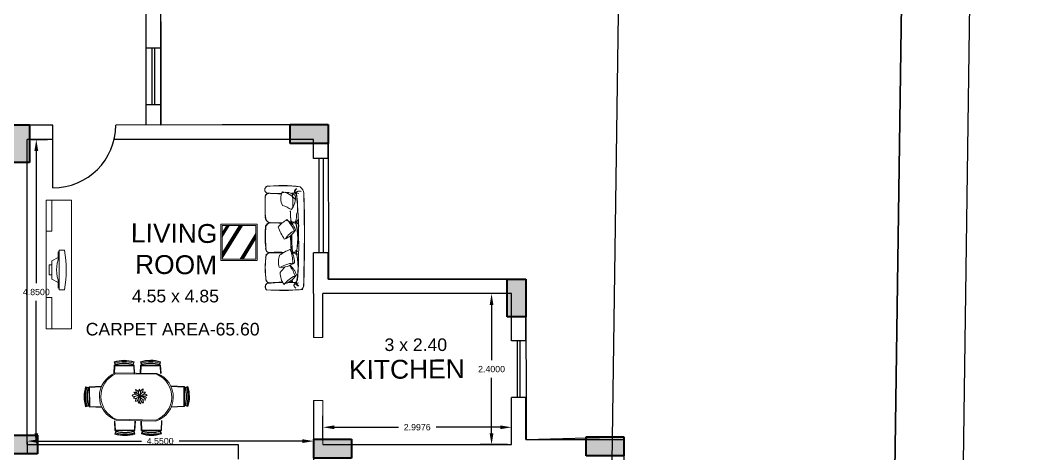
# Model space of a CAD drawing. Header units: millimetres. Extents: x 90 to 321, y 179 to 304.
# Drawn here: x 185.37 to 201.31, y 221.24 to 228.14 of the extents above; entities that cross this region are included whole.
import ezdxf

# ---------------------------------------------------------------- set-up
doc = ezdxf.new("R2010")
doc.units = ezdxf.units.MM
for name, color, linetype, lineweight in [('COLUMN', 7, 'Continuous', 40), ('finiture', 7, 'Continuous', 20), ('funiture', 7, 'Continuous', 20), ('text', 7, 'Continuous', 5)]:
    doc.layers.add(name, color=color, linetype=linetype, lineweight=lineweight)
doc.layers.add('window', color=150, linetype='Continuous')
doc.styles.get("Standard").update_dxf_attribs({"font": 'arial.ttf'})
doc.dimstyles.get("Standard").update_dxf_attribs({"dimtxt": 0.18, "dimasz": 0.18, "dimexe": 0.18, "dimexo": 0.0625, "dimgap": 0.09, "dimtad": 0, "dimtih": 1, "dimtoh": 1, "dimdec": 4, "dimzin": 0, "dimdsep": 46, "dimtxsty": 'Standard', "dimcen": 0.09, "dimadec": 0, "dimazin": 0, "dimtfac": 1, "dimtdec": 4, "dimtofl": 0, "dimtmove": 0, "dimatfit": 3, "dimfxl": 1, "dimtolj": 1, "dimtzin": 0, "dimarcsym": 0})

# ---------------------------------------------------------------- blocks, each defined once
blk = doc.blocks.new('*D117')
at = {"color": 0, "lineweight": -2, "transparency": 16777216}
for p, q in [((200.975, 261.005), (208.36, 260.903)), ((208.177, 260.725), (207.836, 236.055)), ((207.45, 208.141), (207.791, 232.811)), ((200.243, 208.061), (207.628, 207.959))]:
    blk.add_line(p, q, dxfattribs=at)
at = {"color": 0, "transparency": 16777216}
for points in [[(208.147, 260.726), (208.207, 260.725), (208.18, 260.905)], [(207.42, 208.141), (207.48, 208.141), (207.448, 207.961)]]:
    blk.add_solid(points, dxfattribs=at)
at = {"layer": 'Defpoints', "color": 0, "transparency": 16777216}
for p in [(200.913, 261.006), (200.181, 208.061), (207.448, 207.961)]:
    blk.add_point(p, dxfattribs=at)
at = {"color": 0, "transparency": 16777216, "insert": (207.814, 234.433), "char_height": 3, "attachment_point": 5}
blk.add_mtext('\\A1;52.9491', dxfattribs=at)
blk = doc.blocks.new('*D131')
at = {"color": 0, "lineweight": -2, "transparency": 16777216}
for p, q in [((193.123, 223.789), (192.688, 223.789)), ((192.868, 223.609), (192.868, 222.73)), ((192.868, 221.569), (192.868, 222.448)), ((193.123, 221.389), (192.688, 221.389))]:
    blk.add_line(p, q, dxfattribs=at)
at = {"color": 0, "transparency": 16777216}
for points in [[(192.838, 223.609), (192.898, 223.609), (192.868, 223.789)], [(192.838, 221.569), (192.898, 221.569), (192.868, 221.389)]]:
    blk.add_solid(points, dxfattribs=at)
at = {"layer": 'Defpoints', "color": 0, "transparency": 16777216}
for p in [(192.868, 223.789), (193.185, 223.789), (193.185, 221.389)]:
    blk.add_point(p, dxfattribs=at)
at = {"color": 0, "transparency": 16777216, "insert": (192.868, 222.589), "char_height": 0.1, "attachment_point": 5}
blk.add_mtext('\\A1;2.4000', dxfattribs=at)
blk = doc.blocks.new('*D99')
at = {"color": 0, "lineweight": -2, "transparency": 16777216}
for p, q in [((190.188, 221.452), (190.188, 221.844)), ((193.185, 221.451), (193.185, 221.844)), ((190.368, 221.664), (191.388, 221.664)), ((193.005, 221.664), (191.985, 221.664))]:
    blk.add_line(p, q, dxfattribs=at)
at = {"color": 0, "transparency": 16777216}
for points in [[(190.368, 221.694), (190.368, 221.634), (190.188, 221.664)], [(193.005, 221.694), (193.005, 221.634), (193.185, 221.664)]]:
    blk.add_solid(points, dxfattribs=at)
at = {"layer": 'Defpoints', "color": 0, "transparency": 16777216}
for p in [(190.188, 221.664), (190.188, 221.389), (193.185, 221.389)]:
    blk.add_point(p, dxfattribs=at)
at = {"color": 0, "transparency": 16777216, "insert": (191.686, 221.664), "char_height": 0.1, "attachment_point": 5}
blk.add_mtext('\\A1;2.9976', dxfattribs=at)
blk = doc.blocks.new('*D132')
at = {"color": 0, "lineweight": -2, "transparency": 16777216}
for p, q in [((185.552, 226.239), (185.813, 226.239)), ((185.633, 226.059), (185.633, 223.955)), ((185.633, 221.569), (185.633, 223.673)), ((185.552, 221.389), (185.813, 221.389))]:
    blk.add_line(p, q, dxfattribs=at)
at = {"color": 0, "transparency": 16777216}
for points in [[(185.603, 226.059), (185.663, 226.059), (185.633, 226.239)], [(185.603, 221.569), (185.663, 221.569), (185.633, 221.389)]]:
    blk.add_solid(points, dxfattribs=at)
at = {"layer": 'Defpoints', "color": 0, "transparency": 16777216}
for p in [(185.49, 226.239), (185.633, 226.239), (185.49, 221.389)]:
    blk.add_point(p, dxfattribs=at)
at = {"color": 0, "transparency": 16777216, "insert": (185.633, 223.814), "char_height": 0.1, "attachment_point": 5}
blk.add_mtext('\\A1;4.8500', dxfattribs=at)
blk = doc.blocks.new('*D100')
at = {"color": 0, "lineweight": -2, "transparency": 16777216}
for p, q in [((190.04, 221.89), (190.04, 221.264)), ((185.49, 221.426), (185.49, 221.264)), ((185.67, 221.444), (187.302, 221.444)), ((189.86, 221.444), (187.901, 221.444))]:
    blk.add_line(p, q, dxfattribs=at)
at = {"color": 0, "transparency": 16777216}
for points in [[(185.67, 221.474), (185.67, 221.414), (185.49, 221.444)], [(189.86, 221.474), (189.86, 221.414), (190.04, 221.444)]]:
    blk.add_solid(points, dxfattribs=at)
at = {"layer": 'Defpoints', "color": 0, "transparency": 16777216}
for p in [(190.04, 221.952), (185.49, 221.488), (185.49, 221.444)]:
    blk.add_point(p, dxfattribs=at)
at = {"color": 0, "transparency": 16777216, "insert": (187.601, 221.444), "char_height": 0.1, "attachment_point": 5}
blk.add_mtext('\\A1;4.5500', dxfattribs=at)
blk = doc.blocks.new('ht')
h = blk.add_hatch(color=256)
h.dxf.hatch_style = 1
h.paths.add_polyline_path([(-0.879, 1.058), (-1.179, 1.058), (-1.179, 0.458), (-0.879, 0.458)])
for p, q in [((-1.179, 1.058), (-0.879, 1.058)), ((-1.179, 0.458), (-1.179, 1.058)), ((-0.879, 1.058), (-0.879, 0.458)), ((-0.879, 0.458), (-1.179, 0.458))]:
    blk.add_line(p, q)

msp = doc.modelspace()

# ---------------------------------------------------------------- linework, layer by layer
for p, q in [((187.37562, 233.04141), (187.37564, 226.4816)), ((187.37562, 233.04079), (187.37564, 226.46897)), ((187.60562, 233.04141), (187.60564, 226.47023)), ((184.85488, 226.46968), (185.4899, 226.46881)), ((185.89639, 226.46968), (185.26137, 226.46881)), ((185.89639, 225.46968), (185.89639, 226.46968)), ((190.2699, 226.47584), (186.89639, 226.46968)), ((190.2699, 225.93545), (190.2699, 226.47584)), ((185.89639, 226.23881), (185.4899, 226.23881)), ((185.4899, 221.38881), (185.4899, 226.23881)), ((190.0399, 226.23881), (186.86938, 226.23881)), ((190.0399, 225.93545), (190.0399, 226.23881)), ((190.0399, 223.78881), (190.0399, 224.43542)), ((190.2699, 224.01877), (190.2699, 224.43542)), ((193.41515, 224.01807), (190.2699, 224.01807)), ((193.41515, 223.03891), (193.41515, 224.01807)), ((190.0399, 223.78881), (190.0399, 223.08881)), ((193.18515, 223.78881), (190.18515, 223.78881)), ((190.18654, 223.08881), (190.18515, 223.78881)), ((193.18515, 223.03881), (193.18515, 223.78881)), ((190.0399, 222.08881), (190.0399, 221.08374)), ((193.18515, 221.38881), (193.18515, 222.13891)), ((193.41515, 221.46881), (193.41515, 222.13891)), ((185.4899, 221.38881), (188.8399, 221.38881)), ((188.8399, 221.38881), (188.8399, 221.15563)), ((190.18753, 221.38881), (193.18515, 221.38881)), ((193.41515, 221.46881), (194.9699, 221.47117)), ((194.9699, 221.47117), (194.9699, 220.54435))]:
    msp.add_line(p, q)
msp.add_lwpolyline([(170.09485, 251.50315), (200.91255, 261.00554), (200.18072, 208.0615), (162.46929, 206.68428), (170.09485, 251.50315)])
at = {"color": 244, "true_color": 0x991b1e}
msp.add_lwpolyline([(169.28634, 246.75115), (170.09485, 251.50315), (200.91255, 261.00554), (200.18072, 208.0615), (162.46929, 206.68428), (162.79919, 208.62326), (193.31219, 209.35252, 0.42665054), (199.20383, 215.80021), (199.62495, 245.42095, 0.52056198), (188.25389, 253.6315), (169.28634, 246.75115)], format="xyb", dxfattribs=at)
msp.add_lwpolyline([(169.28634, 246.75115), (188.12738, 253.58632, -0.52594633), (199.62495, 245.42095), (199.20383, 215.80021, -0.42665054), (192.25624, 209.32728), (162.79919, 208.62326)], format="xyb")
at = {"color": 2, "true_color": 0xf1eb1f}
msp.add_lwpolyline([(176.30809, 245.46893), (189.36054, 250.20411, -0.41022766), (195.12546, 245.48893), (194.70428, 215.86418, -0.34443121), (192.34334, 212.93039), (172.84357, 212.46434), (176.30809, 245.46893)], format="xyb", dxfattribs=at)
at = {"color": 9, "true_color": 0xd19cc7}
msp.add_lwpolyline([(189.36054, 250.20411, -0.41022766), (195.12546, 245.48893), (194.70428, 215.86418, -0.33265956), (192.34334, 212.93039)], format="xyb", dxfattribs=at)
at = {"color": 244, "true_color": 0x991b1e}
msp.add_lwpolyline([(187.60563, 229.75582), (187.61162, 226.47098), (190.2699, 226.47823), (190.2766, 224.01807), (193.41515, 224.01807), (193.41901, 221.46882), (194.9699, 221.51173), (194.9699, 218.60881), (193.5399, 218.60881), (193.5399, 216.01027), (188.678, 216.00721), (188.67736, 217.01232), (182.05899, 217.00026)], dxfattribs=at)
msp.add_arc((185.89639, 226.46968), 1, 270, 0)
at = {"layer": 'finiture'}
for p, q in [((188.5632, 224.89526), (189.14364, 224.89526)), ((188.5632, 224.31482), (188.5632, 224.89526)), ((189.14364, 224.89526), (189.14364, 224.31482)), ((188.69887, 224.87138), (188.58679, 224.69235)), ((188.58679, 224.35297), (188.90766, 224.87138)), ((188.58682, 224.87163), (189.12002, 224.87163)), ((188.58682, 224.33844), (188.58682, 224.87163)), ((188.66155, 224.87138), (188.58682, 224.75202)), ((188.66688, 224.87138), (188.58682, 224.74351)), ((188.67221, 224.87138), (188.58682, 224.73499)), ((188.67755, 224.87138), (188.58682, 224.72647)), ((188.68288, 224.87138), (188.58682, 224.71796)), ((188.68821, 224.87138), (188.58682, 224.70944)), ((188.69354, 224.87138), (188.58682, 224.70092)), ((188.58682, 224.43055), (188.85968, 224.87138)), ((188.58682, 224.42193), (188.86501, 224.87138)), ((188.58682, 224.41332), (188.87034, 224.87138)), ((188.58682, 224.40471), (188.87567, 224.87138)), ((188.58682, 224.39609), (188.88101, 224.87138)), ((188.58682, 224.38748), (188.88634, 224.87138)), ((188.58682, 224.37886), (188.89167, 224.87138)), ((188.58682, 224.37025), (188.897, 224.87138)), ((188.58682, 224.36163), (188.90233, 224.87138)), ((189.12002, 224.74275), (188.87469, 224.338)), ((189.12002, 224.7322), (188.88109, 224.338)), ((189.12002, 224.87163), (189.12002, 224.33844)), ((189.12002, 224.72164), (188.88749, 224.338)), ((189.12002, 224.71108), (188.89388, 224.338)), ((189.12002, 224.70053), (188.90028, 224.338)), ((189.12002, 224.68997), (188.90668, 224.338)), ((189.12002, 224.67941), (188.91308, 224.338)), ((189.12003, 224.66888), (188.91948, 224.338)), ((189.14364, 224.31482), (188.5632, 224.31482)), ((189.12002, 224.33844), (188.58682, 224.33844))]:
    msp.add_line(p, q, dxfattribs=at)
at = {"layer": 'funiture'}
for p, q in [((185.78811, 223.22842), (185.78811, 225.2767)), ((186.19156, 225.2767), (185.78811, 225.2767)), ((185.88121, 224.78014), (185.88121, 225.2767)), ((186.19156, 223.22842), (186.19156, 225.2767)), ((185.78811, 224.78014), (185.88121, 224.78014)), ((185.98111, 224.45146), (185.99631, 224.45893)), ((185.98111, 224.3325), (185.98111, 224.45146)), ((185.99631, 223.84939), (185.99631, 224.47883)), ((185.99631, 224.47883), (186.07906, 224.47883)), ((185.87978, 224.31292), (185.98111, 224.36275)), ((185.87978, 224.0181), (185.87978, 224.31292)), ((185.83863, 224.08604), (185.83863, 224.24498)), ((185.88001, 224.24498), (185.83863, 224.24498)), ((189.51118, 224.18958), (189.51118, 224.18958)), ((189.74311, 224.11161), (189.74311, 224.11161)), ((185.87978, 224.08604), (185.83863, 224.08604)), ((185.87978, 224.0181), (185.98111, 223.96827)), ((185.98111, 223.87956), (185.98111, 223.99851)), ((189.29801, 223.94124), (189.29801, 223.94124)), ((189.29801, 223.94124), (189.29801, 223.94124)), ((189.30094, 223.98172), (189.30094, 223.98172)), ((189.61062, 223.95342), (189.61062, 223.95342)), ((189.62134, 223.95241), (189.62134, 223.95241)), ((189.6615, 223.94194), (189.6615, 223.94194)), ((185.98111, 223.87956), (185.99631, 223.87208)), ((185.99631, 223.84939), (186.07906, 223.84939)), ((185.78811, 223.72497), (185.88121, 223.72497)), ((185.88121, 223.72497), (185.88121, 223.22842)), ((185.78811, 223.22842), (186.19156, 223.22842)), ((186.8835, 222.6546), (186.86896, 222.70368)), ((186.88116, 222.6983), (186.89102, 222.66427)), ((187.18068, 222.6983), (187.17082, 222.66427)), ((187.18796, 222.70556), (187.17401, 222.65631)), ((187.30318, 222.65584), (187.28865, 222.70492)), ((187.30084, 222.69953), (187.3107, 222.6655)), ((187.60037, 222.69953), (187.59051, 222.6655)), ((187.60764, 222.70679), (187.59369, 222.65754)), ((186.86897, 222.64955), (186.8639, 222.51811)), ((187.18859, 222.65142), (186.86897, 222.64955)), ((186.87315, 222.51813), (186.87864, 222.64161)), ((187.1832, 222.64161), (186.87864, 222.64161)), ((187.55011, 222.52012), (186.89329, 222.52764)), ((187.55015, 222.50595), (186.89333, 222.51347)), ((187.1832, 222.64161), (187.18865, 222.51906)), ((187.19526, 222.51908), (187.18859, 222.65142)), ((187.28865, 222.65078), (187.28358, 222.51934)), ((187.60828, 222.65266), (187.28865, 222.65078)), ((187.29283, 222.51937), (187.29832, 222.64284)), ((187.60289, 222.64284), (187.29832, 222.64284)), ((187.60289, 222.64284), (187.60833, 222.52029)), ((187.61494, 222.52031), (187.60828, 222.65266)), ((186.46632, 222.2939), (186.41716, 222.30814)), ((186.42261, 222.29598), (186.4567, 222.28632)), ((186.4713, 222.30846), (186.67014, 222.31729)), ((186.4713, 221.98883), (186.4713, 222.30846)), ((186.66605, 222.30823), (186.47929, 222.29883)), ((186.48108, 221.99427), (186.47929, 222.29883)), ((187.98738, 222.31291), (187.76842, 222.32135)), ((187.77285, 222.31242), (187.97944, 222.30324)), ((187.97944, 221.99868), (187.97944, 222.30324)), ((187.98926, 221.99329), (187.98738, 222.31291)), ((187.99244, 222.29838), (188.04152, 222.31291)), ((188.03614, 222.30072), (188.0021, 222.29086)), ((186.41716, 221.98914), (186.46632, 222.00338)), ((186.42437, 221.99646), (186.45835, 222.00652)), ((186.67826, 221.97963), (186.4713, 221.98883)), ((186.48108, 221.99427), (186.67457, 221.98681)), ((187.77271, 221.98239), (187.98926, 221.99329)), ((187.97944, 221.99868), (187.7761, 221.98964)), ((188.04339, 221.99392), (187.99415, 222.00787)), ((188.03614, 222.00119), (188.0021, 222.01106)), ((186.88059, 221.61025), (186.87361, 221.76717)), ((186.88271, 221.7672), (186.89021, 221.61824)), ((186.90402, 221.79088), (187.53093, 221.77776)), ((186.90406, 221.77671), (187.53097, 221.76359)), ((187.19477, 221.62003), (187.20048, 221.76813)), ((187.20723, 221.76815), (187.20022, 221.61025)), ((187.30184, 221.61149), (187.29487, 221.76841)), ((187.30397, 221.76844), (187.31146, 221.61948)), ((187.61603, 221.62127), (187.62174, 221.76937)), ((187.62849, 221.76939), (187.62147, 221.61149)), ((187.20022, 221.61025), (186.88059, 221.61025)), ((186.89514, 221.60528), (186.8809, 221.55611)), ((187.19477, 221.62003), (186.89021, 221.61824)), ((186.89306, 221.56157), (186.90272, 221.59566)), ((187.19258, 221.56333), (187.18252, 221.5973)), ((187.1999, 221.55611), (187.18566, 221.60528)), ((187.62147, 221.61149), (187.30184, 221.61149)), ((187.3164, 221.60651), (187.30216, 221.55735)), ((187.61603, 221.62127), (187.31146, 221.61948)), ((187.31432, 221.5628), (187.32398, 221.59689)), ((187.61384, 221.56456), (187.60378, 221.59854)), ((187.62116, 221.55735), (187.60691, 221.60651))]:
    msp.add_line(p, q, dxfattribs=at)
msp.add_circle((187.27845, 222.15752), 0.00974, dxfattribs=at)
for centre, radius, start, end in [((189.3225, 225.44082), 0.05931, 71.341198, 252.842843), ((189.33628, 225.43568), 0.07162, 108.706578, 202.672302), ((189.33678, 225.31507), 0.06906, 87.657938, 186.596292), ((189.31942, 225.33253), 0.04783, 80.261689, 201.011488), ((189.53986, 223.72315), 1.78632, 80.634061, 98.351403), ((189.52639, 228.58939), 3.20953, 265.802711, 270.09519), ((189.53783, 228.01721), 2.64064, 264.742241, 269.841545), ((189.52823, 222.59967), 2.90336, 84.062703, 93.688062), ((189.74569, 225.3001), 0.22836, 152.194248, 208.122695), ((189.59503, 225.13494), 0.26492, 54.665362, 102.5832), ((189.49423, 225.08801), 0.32242, 37.44753, 81.173499), ((189.74668, 225.37008), 0.14046, 56.002326, 56.002326), ((189.52639, 228.58939), 3.20953, 272.84686, 273.78915), ((192.55694, 225.20493), 2.86933, 176.614312, 176.748795), ((189.53783, 228.01721), 2.64064, 273.366344, 275.065293), ((189.72144, 225.35011), 0.03997, 52.24987, 131.13224), ((188.76236, 225.22458), 0.9494, 355.909147, 9.331853), ((189.7291, 225.33988), 0.04547, 5.509444, 125.361839), ((189.78157, 225.41274), 0.04521, 99.291624, 227.62886), ((189.80645, 225.39643), 0.0689, 117.843258, 189.868372), ((189.8076, 225.31248), 0.10567, 71.247267, 131.134834), ((189.767, 225.34007), 0.05337, 47.720278, 114.446078), ((189.81317, 225.35199), 0.06688, 64.871519, 156.724698), ((188.72922, 225.16529), 1.05592, 355.716664, 13.469896), ((183.42952, 224.71324), 6.37186, 359.637523, 5.990121), ((189.71518, 225.35834), 0.17183, 8.654948, 48.710376), ((162.41915, 224.74085), 27.47342, 358.251696, 1.34182), ((190.86997, 225.19038), 1.60253, 173.707774, 188.159714), ((192.42973, 225.16958), 3.16073, 176.538047, 183.251835), ((189.45435, 225.30893), 0.2969, 322.203717, 8.158201), ((168.53995, 224.69582), 21.35657, 357.87913, 1.769019), ((188.68952, 223.11163), 2.24956, 63.622559, 67.667824), ((191.52885, 225.15277), 1.86114, 181.527632, 186.72516), ((193.1944, 225.14752), 3.52352, 180.674271, 183.648072), ((188.5907, 225.16498), 1.18684, 348.571964, 355.481671), ((189.41008, 224.80013), 0.13907, 118.827507, 183.167871), ((189.35736, 225.003), 0.08583, 180.256214, 250.008975), ((189.36968, 225.0084), 0.09729, 190.732599, 248.870634), ((189.36771, 224.83095), 0.09234, 99.672257, 190.875819), ((189.28302, 231.05593), 6.14252, 270.35689, 272.478116), ((189.62238, 230.1958), 5.28598, 266.879292, 269.088658), ((189.87786, 224.51729), 0.51952, 120.306849, 140.566299), ((189.50137, 224.71647), 0.26492, 19.45006, 66.769913), ((189.0966, 224.49386), 0.70156, 24.081528, 42.276816), ((189.28302, 231.05593), 6.14252, 273.55991, 273.925305), ((189.72135, 224.98137), 0.05618, 213.630232, 319.407159), ((189.7208, 224.99533), 0.06934, 229.246014, 304.575965), ((189.72563, 224.86595), 0.04855, 42.623336, 153.924797), ((189.62238, 230.1958), 5.28598, 270.647543, 270.798217), ((189.72786, 224.84747), 0.06474, 58.093393, 131.844085), ((191.91799, 224.67148), 2.24332, 173.631269, 174.010639), ((191.46832, 224.6761), 1.7927, 172.363703, 172.744549), ((192.55694, 225.20493), 2.86933, 185.514013, 185.642318), ((191.67897, 224.69744), 1.987, 173.820452, 174.432038), ((189.76137, 224.87191), 0.04521, 341.774701, 110.111937), ((188.75073, 224.65676), 1.0361, 346.424571, 14.679949), ((188.88167, 224.66265), 0.9115, 344.547108, 16.748727), ((189.73541, 224.85738), 0.0689, 0.326335, 72.351449), ((189.6156, 225.07983), 0.21365, 311.323873, 329.648906), ((189.72316, 225.00556), 0.08386, 294.931109, 336.316036), ((191.469, 224.7021), 2.19884, 175.687179, 184.821951), ((191.48028, 224.70031), 2.20508, 175.406338, 185.976006), ((190.51197, 225.25173), 1.11156, 201.33709, 212.417649), ((189.48677, 224.93974), 0.2969, 287.012601, 332.942898), ((189.92223, 224.43481), 0.40184, 115.900511, 145.651253), ((191.91799, 224.67148), 2.24332, 179.012488, 185.429345), ((191.46832, 224.6761), 1.7927, 178.887038, 188.286081), ((191.67897, 224.69744), 1.987, 179.194906, 187.706501), ((183.5267, 224.52133), 6.27638, 355.212321, 1.383983), ((190.85343, 224.19782), 1.58118, 172.086913, 187.550973), ((189.36888, 224.35172), 0.09368, 96.58671, 173.365942), ((189.33725, 224.50512), 0.06055, 168.428951, 275.109154), ((189.34721, 224.36924), 0.0684, 103.396542, 179.840677), ((189.34159, 224.49765), 0.06001, 163.443698, 271.822821), ((189.47529, 221.66935), 2.77727, 88.079819, 93.287301), ((-375.14373, 31891.88434), 31672.47907, 271.021194232, 271.021607007), ((189.90648, 223.862), 0.67401, 111.212583, 127.084476), ((189.44769, 224.30013), 0.287, 356.050756, 41.511534), ((188.94948, 224.25294), 0.76003, 1.503358, 18.440093), ((189.72494, 224.56832), 0.12196, 246.447307, 302.70252), ((189.07752, 224.26819), 0.63656, 13.523972, 17.463755), ((189.72731, 224.59652), 0.14839, 254.047942, 292.842903), ((191.39833, 224.18913), 1.72875, 171.10626, 171.804789), ((189.73398, 224.37617), 0.0601, 47.956696, 138.085939), ((189.47529, 221.66935), 2.77727, 85.365531, 85.366262), ((189.73837, 224.34639), 0.08846, 54.174907, 112.474906), ((188.70603, 224.20488), 1.08586, 345.254214, 14.745786), ((188.87555, 224.19922), 0.92066, 345.374537, 16.538262), ((190.45275, 224.19949), 1.18428, 170.054301, 190.416697), ((189.76318, 224.29544), 0.28303, 158.387335, 197.843751), ((189.52923, 224.52839), 0.32164, 263.670163, 309.543595), ((189.74495, 223.83902), 0.43532, 94.704906, 122.251949), ((189.78797, 224.10883), 0.27874, 177.203112, 219.10049), ((190.05923, 223.75028), 0.6638, 136.04619, 145.900253), ((189.04293, 223.81074), 0.74851, 20.319135, 34.481706), ((189.49238, 224.01298), 0.28265, 14.866534, 52.361508), ((189.33358, 223.89638), 0.06318, 115.18727, 227.994994), ((189.34027, 223.89627), 0.06777, 113.68125, 233.901573), ((189.35636, 224.03147), 0.07779, 190.975591, 274.974682), ((189.34912, 224.0293), 0.07202, 199.822812, 272.498542), ((189.58835, 219.80973), 4.15617, 90.545511, 93.959203), ((189.56104, 222.1168), 1.85428, 90.474402, 97.883954), ((189.49588, 224.25167), 0.31676, 282.48594, 328.359372), ((189.91596, 223.67756), 0.42873, 113.520684, 143.42411), ((189.58835, 219.80973), 4.15617, 87.507344, 89.397346), ((189.56104, 222.1168), 1.85428, 82.983616, 87.570469), ((192.16588, 224.17782), 2.49406, 183.996459, 184.455973), ((191.39833, 224.18913), 1.72875, 186.110939, 186.985138), ((189.72746, 224.01611), 0.05291, 205.174195, 332.923358), ((189.72015, 224.00602), 0.04191, 196.771235, 260.309434), ((191.51185, 224.19729), 1.82217, 185.932029, 187.447207), ((189.77636, 223.9243), 0.05058, 132.313433, 247.610237), ((189.77428, 223.91923), 0.0451, 104.781362, 247.592165), ((189.77917, 223.9901), 0.03409, 224.393774, 303.585647), ((189.8003, 223.95236), 0.03982, 178.010801, 276.558459), ((189.82761, 223.96864), 0.0603, 181.183956, 247.821628), ((189.54592, 227.11266), 3.27315, 265.534128, 275.276438), ((189.51621, 228.60052), 4.75828, 268.252817, 274.23666), ((189.81416, 223.91945), 0.06915, 273.990857, 348.33275), ((189.8191, 223.91034), 0.06117, 282.870108, 352.799245), ((187.03153, 222.18244), 0.546, 73.35142, 107.321968), ((187.03092, 222.18143), 0.53813, 73.841025, 106.158975), ((187.03153, 222.18244), 0.49482, 73.265946, 107.407442), ((187.03092, 222.18143), 0.52396, 73.841025, 106.158975), ((187.03092, 222.18143), 0.5027, 73.841025, 106.158975), ((187.45121, 222.18368), 0.546, 73.35142, 107.321968), ((187.4506, 222.18266), 0.53813, 73.841025, 106.158975), ((187.45121, 222.18368), 0.49482, 73.265946, 107.407442), ((187.4506, 222.18266), 0.52396, 73.841025, 106.158975), ((187.4506, 222.18266), 0.5027, 73.841025, 106.158975), ((187.03345, 222.15411), 0.39896, 110.567787, 251.075567), ((187.05104, 222.15443), 0.39215, 113.713976, 247.98063), ((187.3917, 222.14578), 0.39348, 290.722132, 66.254255), ((187.4101, 222.14516), 0.40025, 287.5769, 69.525336), ((186.93935, 222.14864), 0.546, 163.014726, 196.985274), ((186.94036, 222.14926), 0.53813, 164.177718, 196.495669), ((186.94036, 222.14926), 0.52396, 164.177718, 196.495669), ((186.94036, 222.14926), 0.5027, 164.177718, 196.495669), ((186.93935, 222.14864), 0.49482, 162.929252, 197.070748), ((187.1957, 222.13577), 0.05386, 71.044871, 140.597974), ((187.17526, 222.10825), 0.1123, 30.337439, 86.066229), ((187.2841, 222.27908), 0.11644, 210.347566, 263.387731), ((187.27845, 222.15752), 0.08036, 154.135047, 157.008838), ((187.18697, 222.17868), 0.08647, 34.45905, 76.66966), ((187.33873, 222.29226), 0.13445, 192.718537, 224.683989), ((187.27845, 222.15752), 0.08036, 130.514702, 137.649231), ((187.27845, 222.15752), 0.06965, 131.287516, 135.015813), ((187.27845, 222.15752), 0.08036, 104.039017, 108.083616), ((187.35401, 222.22324), 0.09584, 151.903032, 215.901499), ((187.20483, 222.21197), 0.08578, 328.582505, 41.372368), ((187.34979, 222.15211), 0.07049, 76.316881, 167.846505), ((187.26407, 222.27918), 0.11848, 280.957893, 330.110352), ((187.27845, 222.15752), 0.08036, 78.475502, 84.078435), ((187.27845, 222.15752), 0.06965, 79.951841, 80.947508), ((187.37525, 222.19942), 0.08875, 119.537298, 164.241325), ((187.21912, 222.27152), 0.11249, 329.127839, 2.606749), ((187.27845, 222.15752), 0.06965, 55.550381, 56.61831), ((187.27845, 222.15752), 0.08036, 50.591976, 57.469466), ((187.35704, 222.14699), 0.04319, 34.356225, 127.795225), ((187.27845, 222.15752), 0.06965, 25.279847, 26.685429), ((187.27845, 222.15752), 0.08036, 23.751952, 28.904889), ((187.52028, 222.15035), 0.49482, 343.265946, 17.407442), ((187.51927, 222.15096), 0.5027, 343.841025, 16.158975), ((187.51927, 222.15096), 0.52396, 343.841025, 16.158975), ((187.51927, 222.15096), 0.53813, 343.841025, 16.158975), ((187.52028, 222.15035), 0.546, 343.35142, 17.321968), ((187.19537, 222.21446), 0.06025, 227.123128, 285.971774), ((187.2448, 222.07848), 0.08469, 73.429959, 145.735795), ((187.1964, 222.23354), 0.10953, 258.6294, 312.287528), ((187.27845, 222.15752), 0.08036, 182.316348, 185.805738), ((187.29849, 222.06426), 0.09437, 136.39891, 171.712595), ((187.27845, 222.15752), 0.08036, 204.365962, 217.839202), ((187.20851, 222.12352), 0.04638, 266.658281, 349.715363), ((187.27845, 222.15752), 0.06965, 181.472337, 181.946265), ((187.27845, 222.15752), 0.06965, 207.044519, 214.438038), ((187.27845, 222.15752), 0.08036, 239.992263, 249.279179), ((187.27845, 222.15752), 0.06965, 242.078508, 246.088351), ((187.35138, 222.08631), 0.10143, 141.165048, 202.73113), ((187.16308, 222.12158), 0.12026, 321.897439, 12.683139), ((187.31851, 222.06671), 0.04478, 165.237178, 221.070743), ((187.27845, 222.15752), 0.08036, 267.446143, 267.5325), ((187.39613, 222.14152), 0.11364, 184.750692, 236.608169), ((187.37253, 222.19419), 0.10023, 206.828961, 266.416954), ((187.2361, 222.07512), 0.06164, 322.134745, 10.687196), ((187.29125, 222.07843), 0.07726, 12.264003, 92.409436), ((187.27845, 222.15752), 0.08036, 283.770483, 285.875798), ((187.33785, 222.29277), 0.13322, 252.583568, 294.315633), ((187.26612, 222.06369), 0.06959, 345.811049, 41.868399), ((187.27845, 222.15752), 0.06965, 309.668013, 312.122622), ((187.27845, 222.15752), 0.08036, 308.484304, 315.323728), ((187.37181, 222.18065), 0.05311, 227.695992, 285.999811), ((187.3319, 222.09174), 0.0664, 34.759042, 83.928802), ((187.27845, 222.15752), 0.06965, 340.834436, 341.263503), ((187.27845, 222.15752), 0.06965, 358.856289, 1.989952), ((187.27845, 222.15752), 0.08036, 336.749229, 340.39346), ((187.27845, 222.15752), 0.08036, 356.420825, 2.62003), ((187.0404, 222.0783), 0.546, 253.014726, 286.985274), ((187.03978, 222.07931), 0.53813, 254.177718, 286.495669), ((187.0404, 222.0783), 0.49482, 252.929252, 287.070748), ((187.03978, 222.07931), 0.52396, 254.177718, 286.495669), ((187.03978, 222.07931), 0.5027, 254.177718, 286.495669), ((187.46166, 222.07954), 0.546, 253.014726, 286.985274), ((187.46104, 222.08055), 0.53813, 254.177718, 286.495669), ((187.46166, 222.07954), 0.49482, 252.929252, 287.070748), ((187.46104, 222.08055), 0.52396, 254.177718, 286.495669), ((187.46104, 222.08055), 0.5027, 254.177718, 286.495669)]:
    msp.add_arc(centre, radius, start, end, dxfattribs=at)
at = {"layer": 'funiture', "extrusion": (0, 0, -1)}
for centre, major_axis, start_param, end_param in [((185.00214, 224.16411), (0, 1.41993), 1.34729228, 1.79430038), ((186.29735, 224.16551), (0, 0.43955), 4.21652563, 5.20825233)]:
    msp.add_ellipse(centre, major_axis=major_axis, ratio=0.77777778, start_param=start_param, end_param=end_param, dxfattribs=at)
at = {"layer": 'text'}
for p, q in [((190.18753, 223.08881), (190.0399, 223.08881)), ((190.18753, 222.08881), (190.0399, 222.08881)), ((190.18753, 222.08881), (190.18753, 221.38881))]:
    msp.add_line(p, q, dxfattribs=at)
at = {"layer": 'window', "color": 150, "true_color": 0x0080ff}
for p, q in [((187.37564, 227.69577), (187.60564, 227.69577)), ((187.47028, 227.69578), (187.47028, 226.79578)), ((187.51283, 227.69578), (187.51283, 226.79578)), ((187.37564, 226.79588), (187.60564, 226.79588)), ((190.2699, 225.93545), (190.0399, 225.93545)), ((190.12103, 225.93542), (190.12103, 224.43542)), ((190.19189, 225.93542), (190.19189, 224.43542)), ((190.2699, 224.43542), (190.0399, 224.43542)), ((193.41515, 223.03891), (193.18515, 223.03881)), ((193.27719, 223.03881), (193.27719, 222.13881)), ((193.31973, 223.03881), (193.31973, 222.13881)), ((193.41515, 222.13891), (193.18515, 222.13891))]:
    msp.add_line(p, q, dxfattribs=at)

# ---------------------------------------------------------------- block references
at = {"layer": 'COLUMN'}
for p in [(186.40459, 225.41348), (194.29411, 222.96258)]:
    msp.add_blockref('ht', p, dxfattribs=at)
at = {"layer": 'COLUMN', "rotation": 90}
for p in [(190.72778, 227.35719), (186.11, 222.42016), (191.10067, 222.35252), (195.42778, 222.39069)]:
    msp.add_blockref('ht', p, dxfattribs=at)

# ---------------------------------------------------------------- texts
at = {"char_height": 0.3}
for s, insert, attachment_point, rotation in [('LIVING ROOM', (188.51154, 224.89373), 3, 359.5), ('KITCHEN', (192.44301, 222.44146), 9, 0.5)]:
    msp.add_mtext_dynamic_manual_height_columns(s, width=0.0198182, gutter_width=1, heights=[0], dxfattribs=dict(at, insert=insert, attachment_point=attachment_point, rotation=rotation))
at = {"char_height": 0.2, "attachment_point": 3}
for s, insert in [('4.55 x 4.85', (188.53547, 223.84981)), ('3 x 2.40', (192.16121, 223.07657))]:
    msp.add_mtext(s, dxfattribs=dict(at, insert=insert))
at = {"color": 7, "insert": (189.18156, 223.32387), "char_height": 0.2, "attachment_point": 3}
msp.add_mtext('CARPET AREA-65.60', dxfattribs=at)

# ---------------------------------------------------------------- dimensions: what is measured, and where the dimension line sits
dim = msp.add_aligned_dim(p1=(200.91255, 261.00554), p2=(200.18072, 208.0615), distance=7.26793, dimstyle='Standard', override={"dimtxt": 3})
dim.commit()
dim.dimension.update_dxf_attribs({"geometry": '*D117', "text_midpoint": (207.81387, 234.43307)})
for base, p1, p2, angle, picture, middle in [((185.63251, 226.23881), (185.4899, 221.38881), (185.4899, 226.23881), 270, '*D132', (185.63251, 223.81381)), ((192.86822, 223.78881), (193.18515, 221.38881), (193.18515, 223.78881), 270, '*D131', (192.86822, 222.58881)), ((185.4899, 221.4439), (190.0399, 221.95225), (185.4899, 221.48812), 180, '*D100', (187.60139, 221.4439))]:
    dim = msp.add_linear_dim(base=base, p1=p1, p2=p2, angle=angle, dimstyle='Standard', override={"dimtxt": 0.1})
    dim.commit()
    dim.dimension.update_dxf_attribs({"geometry": picture, "text_midpoint": middle, "dimtype": 160})
dim = msp.add_linear_dim(base=(190.18753, 221.66413), p1=(193.18515, 221.38881), p2=(190.18753, 221.38932), angle=180, dimstyle='Standard', override={"dimtxt": 0.1})
dim.commit()
dim.dimension.update_dxf_attribs({"geometry": '*D99', "text_midpoint": (191.68634, 221.66413)})

doc.saveas('drawing.dxf')
